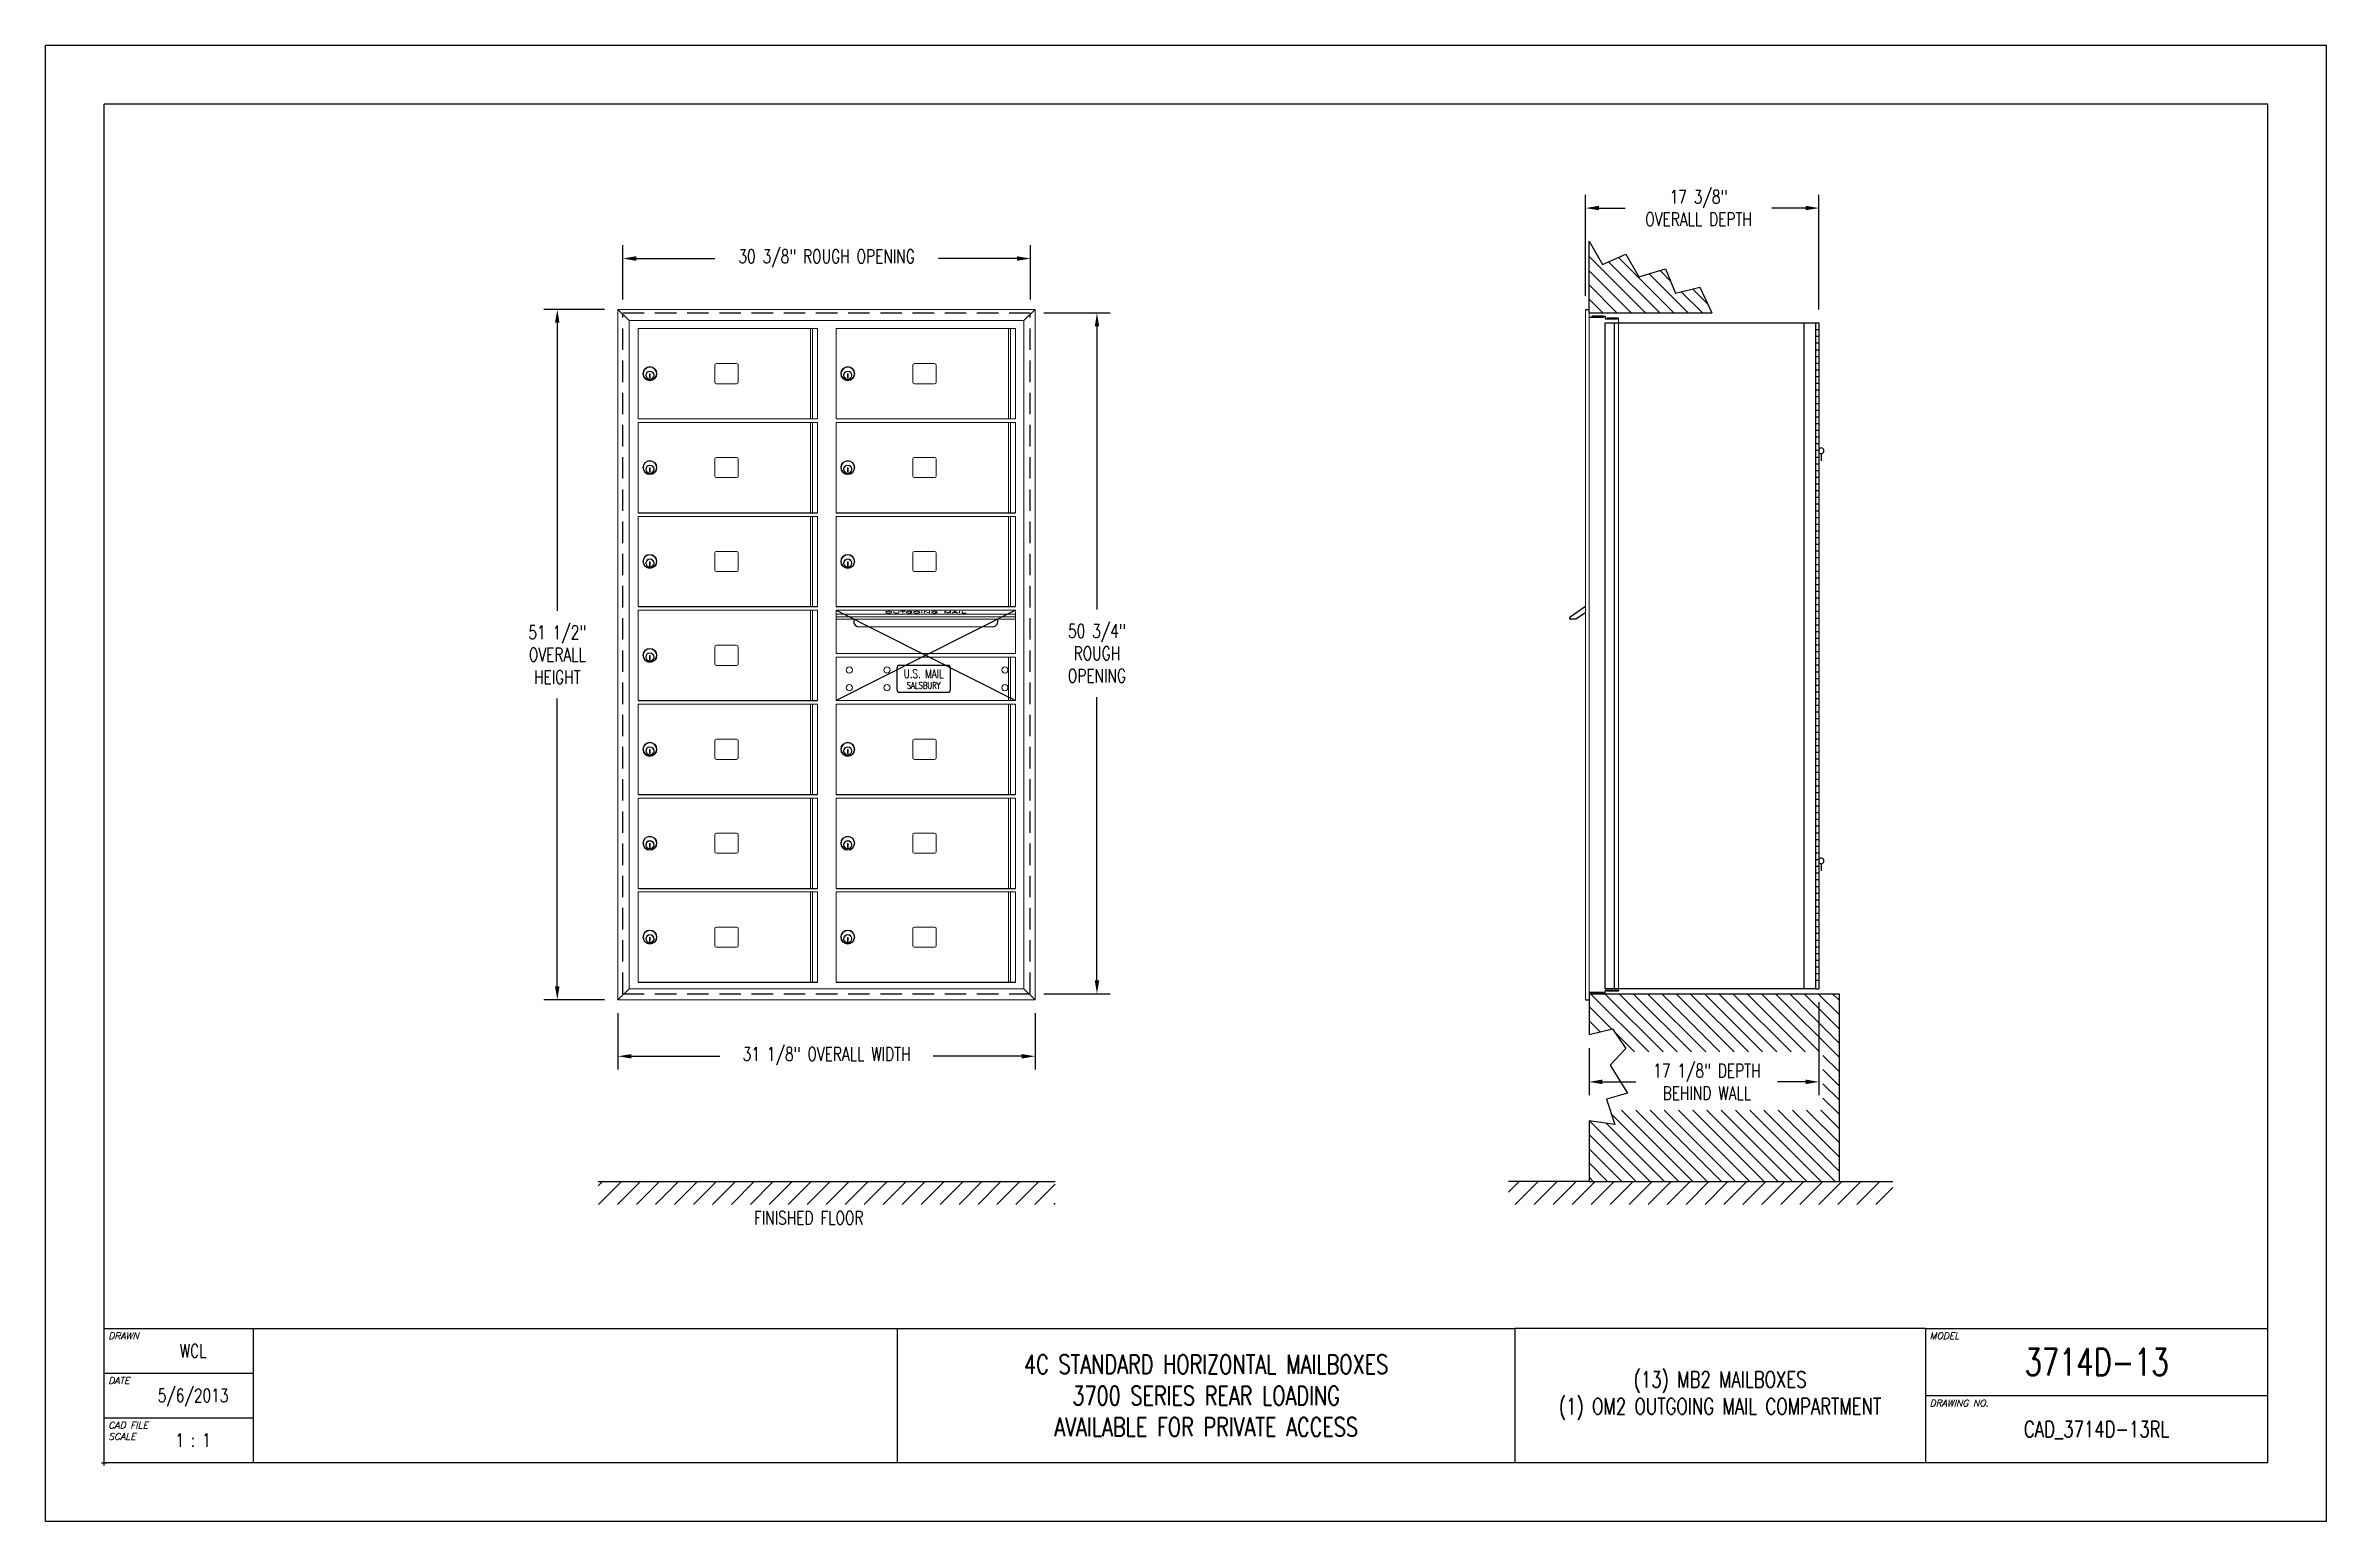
# Model space of a CAD drawing. Header units: inches. Extents: x 0 to 170, y 0 to 110.
import ezdxf
from ezdxf.enums import TextEntityAlignment as Align

# ---------------------------------------------------------------- set-up
doc = ezdxf.new("R2010")
doc.units = ezdxf.units.IN
doc.header["$MEASUREMENT"] = 0
doc.header["$PDMODE"] = 2
doc.header["$PDSIZE"] = 0.2
doc.linetypes.add('HIDDEN', pattern=[0.075, 0.05, -0.025])
doc.styles.add('Simplex Italic', font='SIMPLEX.shx', dxfattribs={"oblique": 15, "height": 3})
doc.styles.add('SQUASHED', font='simplex.shx', dxfattribs={"width": 4})
doc.styles.get("Standard").update_dxf_attribs({"font": 'simplex.shx', "width": 0.75})
doc.dimstyles.get("Standard").update_dxf_attribs({"dimtxt": 1, "dimasz": 1, "dimexe": 1, "dimexo": 1, "dimgap": 1, "dimtad": 0, "dimtih": 1, "dimtoh": 1, "dimdec": 3, "dimzin": 0, "dimdsep": 46, "dimlunit": 5, "dimtxsty": 'Standard', "dimcen": 0, "dimadec": 0, "dimazin": 0, "dimtfac": 1, "dimtdec": 3, "dimtofl": 0, "dimtmove": 0, "dimatfit": 3, "dimfxl": 1, "dimfrac": 2, "dimtolj": 1, "dimtzin": 0, "dimarcsym": 0})
pattern_1 = [(45, (-1454.6711, -186.7414), (-0.7071068, 0.7071068), [])]

# ---------------------------------------------------------------- blocks, each defined once
blk = doc.blocks.new('*D11')
at = {"color": 0, "lineweight": -2, "transparency": 16777216}
for p, q in [((132.18, 38.7), (132.18, 31.76)), ((115.04, 35.28), (115.04, 31.76)), ((116.04, 32.76), (118.53, 32.76)), ((131.18, 32.76), (129.1, 32.76))]:
    blk.add_line(p, q, dxfattribs=at)
at = {"color": 0, "lineweight": -3, "transparency": 16777216}
for points in [[(116.04, 32.93), (116.04, 32.59), (115.04, 32.76)], [(131.18, 32.93), (131.18, 32.59), (132.18, 32.76)]]:
    blk.add_solid(points, dxfattribs=at)
at = {"layer": 'Defpoints', "color": 0, "lineweight": -3, "transparency": 16777216}
for p in [(132.18, 39.7), (115.04, 36.28), (132.18, 32.76)]:
    blk.add_point(p, dxfattribs=at)
at = {"color": 0, "lineweight": -3, "transparency": 16777216, "insert": (123.82, 32.76), "char_height": 1, "attachment_point": 5}
blk.add_mtext('\\A1;17 1/8" DEPTH\\PBEHIND WALL', dxfattribs=at)
blk = doc.blocks.new('*D12')
at = {"color": 0, "lineweight": -2, "transparency": 16777216}
for p, q in [((114.78, 91.34), (114.78, 98.89)), ((132.18, 90.33), (132.18, 98.89)), ((115.78, 97.89), (117.73, 97.89)), ((131.18, 97.89), (128.66, 97.89))]:
    blk.add_line(p, q, dxfattribs=at)
at = {"color": 0, "lineweight": -3, "transparency": 16777216}
for points in [[(115.78, 98.06), (115.78, 97.73), (114.78, 97.89)], [(131.18, 98.06), (131.18, 97.73), (132.18, 97.89)]]:
    blk.add_solid(points, dxfattribs=at)
at = {"layer": 'Defpoints', "color": 0, "lineweight": -3, "transparency": 16777216}
for p in [(132.18, 97.89), (114.78, 90.34), (132.18, 89.33)]:
    blk.add_point(p, dxfattribs=at)
at = {"color": 0, "lineweight": -3, "transparency": 16777216, "insert": (123.2, 97.89), "char_height": 1, "attachment_point": 5}
blk.add_mtext('\\A1;17 3/8"\\POVERALL DEPTH', dxfattribs=at)
blk = doc.blocks.new('*D7')
at = {"color": 0, "lineweight": -2, "transparency": 16777216}
for p, q in [((41.66, 90.34), (37.14, 90.34)), ((38.14, 89.34), (38.14, 67.86)), ((38.14, 39.87), (38.14, 61.34)), ((41.66, 38.87), (37.14, 38.87))]:
    blk.add_line(p, q, dxfattribs=at)
at = {"color": 0, "lineweight": -3, "transparency": 16777216}
for points in [[(37.97, 89.34), (38.3, 89.34), (38.14, 90.34)], [(37.97, 39.87), (38.3, 39.87), (38.14, 38.87)]]:
    blk.add_solid(points, dxfattribs=at)
at = {"layer": 'Defpoints', "color": 0, "lineweight": -3, "transparency": 16777216}
for p in [(42.66, 90.34), (38.14, 38.87), (42.66, 38.87)]:
    blk.add_point(p, dxfattribs=at)
at = {"color": 0, "lineweight": -3, "transparency": 16777216, "insert": (38.14, 64.6), "char_height": 1, "attachment_point": 5}
blk.add_mtext('\\A1;51 1/2"\\POVERALL\\PHEIGHT', dxfattribs=at)
blk = doc.blocks.new('*D8')
at = {"color": 0, "lineweight": -2, "transparency": 16777216}
for p, q in [((42.66, 37.87), (42.66, 33.67)), ((73.76, 37.87), (73.76, 33.67)), ((43.66, 34.67), (50.26, 34.67)), ((72.76, 34.67), (66.16, 34.67))]:
    blk.add_line(p, q, dxfattribs=at)
at = {"color": 0, "lineweight": -3, "transparency": 16777216}
for points in [[(43.66, 34.83), (43.66, 34.5), (42.66, 34.67)], [(72.76, 34.83), (72.76, 34.5), (73.76, 34.67)]]:
    blk.add_solid(points, dxfattribs=at)
at = {"layer": 'Defpoints', "color": 0, "lineweight": -3, "transparency": 16777216}
for p in [(42.66, 38.87), (73.76, 38.87), (73.76, 34.67)]:
    blk.add_point(p, dxfattribs=at)
at = {"color": 0, "lineweight": -3, "transparency": 16777216, "insert": (58.21, 34.67), "char_height": 1, "attachment_point": 5}
blk.add_mtext('\\A1;31 1/8" OVERALL WIDTH', dxfattribs=at)
blk = doc.blocks.new('*D9')
at = {"color": 0, "lineweight": -2, "transparency": 16777216}
for p, q in [((43.02, 91.07), (43.02, 95.13)), ((44.02, 94.13), (49.87, 94.13)), ((72.4, 94.13), (66.55, 94.13)), ((73.4, 91.07), (73.4, 95.13))]:
    blk.add_line(p, q, dxfattribs=at)
at = {"color": 0, "lineweight": -3, "transparency": 16777216}
for points in [[(44.02, 94.3), (44.02, 93.96), (43.02, 94.13)], [(72.4, 94.3), (72.4, 93.96), (73.4, 94.13)]]:
    blk.add_solid(points, dxfattribs=at)
at = {"layer": 'Defpoints', "color": 0, "lineweight": -3, "transparency": 16777216}
for p in [(73.4, 94.13), (43.02, 90.07), (73.4, 90.07)]:
    blk.add_point(p, dxfattribs=at)
at = {"color": 0, "lineweight": -3, "transparency": 16777216, "insert": (58.21, 94.13), "char_height": 1, "attachment_point": 5}
blk.add_mtext('\\A1;30 3/8" ROUGH OPENING', dxfattribs=at)
blk = doc.blocks.new('*D10')
at = {"color": 0, "lineweight": -2, "transparency": 16777216}
for p, q in [((74.4, 90.07), (79.36, 90.07)), ((78.36, 89.07), (78.36, 67.96)), ((78.36, 40.32), (78.36, 61.44)), ((74.4, 39.32), (79.36, 39.32))]:
    blk.add_line(p, q, dxfattribs=at)
at = {"color": 0, "lineweight": -3, "transparency": 16777216}
for points in [[(78.2, 89.07), (78.53, 89.07), (78.36, 90.07)], [(78.2, 40.32), (78.53, 40.32), (78.36, 39.32)]]:
    blk.add_solid(points, dxfattribs=at)
at = {"layer": 'Defpoints', "color": 0, "lineweight": -3, "transparency": 16777216}
for p in [(73.4, 90.07), (73.4, 39.32), (78.36, 39.32)]:
    blk.add_point(p, dxfattribs=at)
at = {"color": 0, "lineweight": -3, "transparency": 16777216, "insert": (78.36, 64.7), "char_height": 1, "attachment_point": 5}
blk.add_mtext('\\A1;50 3/4"\\PROUGH\\POPENING', dxfattribs=at)

msp = doc.modelspace()

# ---------------------------------------------------------------- hatches: boundary and pattern name
at = {"lineweight": -3}
h = msp.add_hatch(dxfattribs=at)
h.set_pattern_fill('ANSI31', color=256, scale=6, angle=90, style=0)
h.set_pattern_definition([(135, (-1614.1793, -322.2179), (-0.5303301, -0.5303301), [])])
h.paths.add_polyline_path([(118.7516, 92.7616), (117.7898, 94.463), (116.051, 93.6863), (115.0404, 95.4246), (115.0404, 90.0737), (124.1828, 90.0737), (123.302, 91.9849), (121.4893, 91.541), (120.7494, 93.3534)])
h = msp.add_hatch(dxfattribs=at)
h.set_pattern_fill('ANSI31', color=256, scale=6, angle=90, style=0)
h.set_pattern_definition([(135, (-1614.1793, -318.7179), (-0.5303301, -0.5303301), [])])
h.paths.add_polyline_path([(115.0404, 39.3237), (115.0404, 38.8667), (115.0404, 36.2832), (116.7818, 36.7177), (117.7814, 35.239), (117.5475, 34.9891), (132.4761, 34.9891), (132.4761, 30.6512), (116.6146, 30.6512), (116.9631, 29.5885), (115.0404, 29.8452), (115.0404, 25.3337), (133.6754, 25.3337), (133.6754, 39.3237)])
h = msp.add_hatch(dxfattribs=at)
h.set_pattern_fill('ANSI31', scale=8, style=0)
h.set_pattern_definition(pattern_1)
h.paths.add_polyline_path([(75.2567, 23.6233), (75.2567, 25.3337), (41.1971, 25.3337), (41.1971, 23.6233)])
h = msp.add_hatch(dxfattribs=at)
h.set_pattern_fill('ANSI31', scale=8, style=0)
h.set_pattern_definition(pattern_1)
h.paths.add_polyline_path([(75.2567, 23.6233), (75.2567, 25.3337), (41.1971, 25.3337), (41.1971, 23.6233)])
h = msp.add_hatch(dxfattribs=at)
h.set_pattern_fill('ANSI31', scale=8, style=0)
h.set_pattern_definition([(45, (-1447.1524, -186.7414), (-0.7071068, 0.7071068), [])])
h.paths.add_polyline_path([(109.0404, 25.3337), (109.0404, 23.6233), (137.6754, 23.6233), (137.6754, 25.3337), (131.6754, 25.3337), (115.0404, 25.3337)])

# ---------------------------------------------------------------- linework, layer by layer
at = {"color": 7}
for p, q in [((170, 110), (0, 110)), ((0, 0), (0, 110)), ((170, 0), (170, 110)), ((165.625, 105.625), (4.375, 105.625)), ((4.375, 4.375), (4.375, 105.625)), ((165.625, 4.375), (165.625, 105.625)), ((15.505, 4.375), (15.505, 14.375)), ((63.5, 4.375), (63.5, 14.375)), ((4.375, 11.045), (15.505, 11.045)), ((140.125, 9.375), (165.625, 9.375)), ((4.375, 7.715), (15.505, 7.715)), ((165.625, 4.375), (4.375, 4.375)), ((170, 0), (0, 0))]:
    msp.add_line(p, q, dxfattribs=at)
at = {"color": 7, "lineweight": -3}
for p, q in [((115.0404, 90.0737), (115.0404, 95.4246)), ((115.0404, 95.4246), (116.051, 93.6863)), ((116.051, 93.6863), (117.7898, 94.463)), ((117.7898, 94.463), (118.7516, 92.7616)), ((118.7516, 92.7616), (120.7494, 93.3534)), ((120.7494, 93.3534), (121.4893, 91.541)), ((121.4893, 91.541), (123.302, 91.9849)), ((123.302, 91.9849), (124.1828, 90.0737)), ((114.7754, 90.3367), (115.0404, 90.3367)), ((115.0404, 90.0737), (124.1828, 90.0737)), ((115.0404, 89.7687), (116.1254, 89.7687)), ((116.1054, 89.8327), (115.2454, 89.8327)), ((115.2454, 89.8327), (115.2454, 89.7687)), ((116.1054, 89.7687), (116.1054, 89.8327)), ((116.1254, 89.8367), (116.1254, 89.7687)), ((116.1254, 89.8367), (116.2454, 89.8367)), ((116.2454, 89.8367), (116.2454, 89.6247)), ((116.2454, 89.6247), (117.2454, 89.6247)), ((116.2454, 89.3337), (131.9254, 89.3337)), ((116.2454, 39.6987), (116.2454, 89.3337)), ((116.3654, 89.6887), (116.3654, 89.6247)), ((117.2254, 89.6887), (116.3654, 89.6887)), ((116.9454, 39.6987), (116.9454, 89.3337)), ((117.2254, 89.6247), (117.2254, 89.6887)), ((131.0504, 89.3337), (131.0504, 39.6987)), ((131.9254, 89.3337), (131.9254, 39.6987)), ((131.9254, 89.3337), (131.9254, 39.6987)), ((132.1754, 89.3337), (132.1754, 39.6987)), ((115.0404, 39.4347), (116.1254, 39.4347)), ((115.0404, 39.3237), (115.0404, 36.2832)), ((115.0404, 39.3237), (133.6754, 39.3237)), ((115.2454, 39.3707), (115.2454, 39.4347)), ((116.1054, 39.3707), (115.2454, 39.3707)), ((116.1054, 39.4347), (116.1054, 39.3707)), ((116.1254, 39.3667), (116.1254, 39.4347)), ((116.1254, 39.3667), (116.2454, 39.3667)), ((116.2454, 39.6987), (117.2454, 39.6987)), ((131.9254, 39.6987), (116.2454, 39.6987)), ((116.2454, 39.5787), (117.2454, 39.5787)), ((116.2454, 39.3667), (116.2454, 39.5787)), ((116.3654, 39.5147), (116.3654, 39.5787)), ((117.2254, 39.5147), (116.3654, 39.5147)), ((117.2254, 39.5787), (117.2254, 39.5147)), ((133.6754, 39.3237), (133.6754, 25.3337)), ((114.7754, 38.8667), (115.0404, 38.8667)), ((115.0404, 29.8452), (115.0404, 25.3337)), ((41.1971, 25.3337), (75.2567, 25.3337)), ((41.1971, 25.3337), (75.2567, 25.3337)), ((115.0404, 25.3337), (109.0404, 25.3337)), ((115.0404, 25.3337), (133.6754, 25.3337)), ((133.6754, 25.3337), (137.6754, 25.3337))]:
    msp.add_line(p, q, dxfattribs=at)
at = {"color": 7, "linetype": 'Continuous', "lineweight": 15}
for p, q in [((115.0404, 93.8367), (115.0404, 38.8667)), ((42.6607, 90.3367), (73.7567, 90.3367)), ((42.6607, 38.8667), (42.6607, 90.3367)), ((42.6607, 90.3367), (73.7567, 90.3367)), ((42.6607, 90.3367), (43.4927, 89.5047)), ((73.7567, 90.3367), (72.9247, 89.5047)), ((73.7567, 90.3367), (73.7567, 38.8667)), ((114.7754, 90.3367), (114.7754, 38.8667)), ((43.4927, 39.6987), (43.4927, 89.5047)), ((43.4927, 89.5047), (72.9247, 89.5047)), ((44.1637, 88.9137), (57.5387, 88.9137)), ((44.1637, 88.9137), (44.1637, 82.1837)), ((57.0198, 88.9137), (57.0198, 82.1837)), ((57.1606, 88.9137), (57.1606, 82.1837)), ((57.5387, 82.1837), (57.5387, 88.9137)), ((58.9177, 88.9137), (72.2927, 88.9137)), ((58.9177, 88.9137), (58.9177, 82.1837)), ((71.7738, 88.9137), (71.7738, 82.1837)), ((71.9146, 88.9137), (71.9146, 82.1837)), ((72.2927, 82.1837), (72.2927, 88.9137)), ((72.9247, 89.5047), (72.9247, 39.6987)), ((117.2454, 89.6247), (117.2454, 39.5787)), ((45.0087, 85.5287), (45.0087, 85.2287)), ((45.0687, 85.5287), (45.0087, 85.5287)), ((45.0087, 85.2287), (45.0687, 85.2287)), ((45.0687, 85.2287), (45.0687, 85.5287)), ((49.8787, 86.1737), (49.8787, 84.9237)), ((51.5037, 86.2987), (50.0037, 86.2987)), ((51.6287, 84.9237), (51.6287, 86.1737)), ((59.7627, 85.5287), (59.7627, 85.2287)), ((59.8227, 85.5287), (59.7627, 85.5287)), ((59.7627, 85.2287), (59.8227, 85.2287)), ((59.8227, 85.2287), (59.8227, 85.5287)), ((64.6327, 86.1737), (64.6327, 84.9237)), ((66.2577, 86.2987), (64.7577, 86.2987)), ((66.3827, 84.9237), (66.3827, 86.1737)), ((50.0037, 84.7987), (51.5037, 84.7987)), ((64.7577, 84.7987), (66.2577, 84.7987)), ((44.1637, 82.1837), (57.5387, 82.1837)), ((44.1637, 81.9137), (57.5387, 81.9137)), ((44.1637, 81.9137), (44.1637, 75.1837)), ((57.0198, 81.9137), (57.0198, 75.1837)), ((57.1606, 81.9137), (57.1606, 75.1837)), ((57.5387, 75.1837), (57.5387, 81.9137)), ((58.9177, 82.1837), (72.2927, 82.1837)), ((58.9177, 81.9137), (72.2927, 81.9137)), ((58.9177, 81.9137), (58.9177, 75.1837)), ((71.7738, 81.9137), (71.7738, 75.1837)), ((71.9146, 81.9137), (71.9146, 75.1837)), ((72.2927, 75.1837), (72.2927, 81.9137)), ((45.0087, 78.5287), (45.0087, 78.2287)), ((45.0687, 78.5287), (45.0087, 78.5287)), ((45.0087, 78.2287), (45.0687, 78.2287)), ((45.0687, 78.2287), (45.0687, 78.5287)), ((49.8787, 79.1737), (49.8787, 77.9237)), ((51.5037, 79.2987), (50.0037, 79.2987)), ((51.6287, 77.9237), (51.6287, 79.1737)), ((59.7627, 78.5287), (59.7627, 78.2287)), ((59.8227, 78.5287), (59.7627, 78.5287)), ((59.7627, 78.2287), (59.8227, 78.2287)), ((59.8227, 78.2287), (59.8227, 78.5287)), ((64.6327, 79.1737), (64.6327, 77.9237)), ((66.2577, 79.2987), (64.7577, 79.2987)), ((66.3827, 77.9237), (66.3827, 79.1737)), ((50.0037, 77.7987), (51.5037, 77.7987)), ((64.7577, 77.7987), (66.2577, 77.7987)), ((44.1637, 74.9137), (44.1637, 68.1837)), ((44.1637, 74.9137), (57.5387, 74.9137)), ((57.0198, 74.9137), (57.0198, 68.1837)), ((57.1606, 74.9137), (57.1606, 68.1837)), ((57.5387, 68.1837), (57.5387, 74.9137)), ((58.9177, 74.9137), (58.9177, 68.1837)), ((58.9177, 74.9137), (72.2927, 74.9137)), ((71.7738, 74.9137), (71.7738, 68.1837)), ((71.9146, 74.9137), (71.9146, 68.1837)), ((72.2927, 68.1837), (72.2927, 74.9137)), ((45.0687, 71.5287), (45.0087, 71.5287)), ((45.0087, 71.5287), (45.0087, 71.2287)), ((45.0687, 71.2287), (45.0687, 71.5287)), ((49.8787, 72.1737), (49.8787, 70.9237)), ((51.5037, 72.2987), (50.0037, 72.2987)), ((51.6287, 70.9237), (51.6287, 72.1737)), ((59.8227, 71.5287), (59.7627, 71.5287)), ((59.7627, 71.5287), (59.7627, 71.2287)), ((59.8227, 71.2287), (59.8227, 71.5287)), ((64.6327, 72.1737), (64.6327, 70.9237)), ((66.2577, 72.2987), (64.7577, 72.2987)), ((66.3827, 70.9237), (66.3827, 72.1737)), ((45.0087, 71.2287), (45.0687, 71.2287)), ((50.0037, 70.7987), (51.5037, 70.7987)), ((59.7627, 71.2287), (59.8227, 71.2287)), ((64.7577, 70.7987), (66.2577, 70.7987)), ((44.1637, 67.9137), (57.5387, 67.9137)), ((44.1637, 67.9137), (44.1637, 61.1837)), ((57.0198, 67.9137), (57.0198, 61.1837)), ((57.1606, 67.9137), (57.1606, 61.1837)), ((57.5387, 61.1837), (57.5387, 67.9137)), ((58.9177, 67.9137), (58.9177, 64.6837)), ((72.2927, 64.6837), (72.2927, 67.9137)), ((49.8787, 65.1737), (49.8787, 63.9237)), ((51.5037, 65.2987), (50.0037, 65.2987)), ((51.6287, 63.9237), (51.6287, 65.1737)), ((45.0087, 64.5287), (45.0087, 64.2287)), ((45.0687, 64.5287), (45.0087, 64.5287)), ((45.0087, 64.2287), (45.0687, 64.2287)), ((45.0687, 64.2287), (45.0687, 64.5287)), ((50.0037, 63.7987), (51.5037, 63.7987)), ((58.9177, 64.4137), (72.2927, 64.4137)), ((58.9177, 64.4137), (58.9177, 61.1837)), ((71.7738, 64.4137), (71.7738, 61.1837)), ((71.9146, 64.4137), (71.9146, 61.1837)), ((72.2927, 61.1837), (72.2927, 64.4137)), ((44.1637, 60.9137), (44.1637, 54.1837)), ((44.1637, 60.9137), (57.5387, 60.9137)), ((57.0198, 60.9137), (57.0198, 54.1837)), ((57.1606, 60.9137), (57.1606, 54.1837)), ((57.5387, 54.1837), (57.5387, 60.9137)), ((58.9177, 61.1837), (72.2927, 61.1837)), ((58.9177, 60.9137), (58.9177, 54.1837)), ((58.9177, 60.9137), (72.2927, 60.9137)), ((71.7738, 60.9137), (71.7738, 54.1837)), ((71.9146, 60.9137), (71.9146, 54.1837)), ((72.2927, 54.1837), (72.2927, 60.9137)), ((49.8787, 58.1737), (49.8787, 56.9237)), ((51.5037, 58.2987), (50.0037, 58.2987)), ((51.6287, 56.9237), (51.6287, 58.1737)), ((64.6327, 58.1737), (64.6327, 56.9237)), ((66.2577, 58.2987), (64.7577, 58.2987)), ((66.3827, 56.9237), (66.3827, 58.1737)), ((45.0687, 57.5287), (45.0087, 57.5287)), ((45.0087, 57.5287), (45.0087, 57.2287)), ((45.0087, 57.2287), (45.0687, 57.2287)), ((45.0687, 57.2287), (45.0687, 57.5287)), ((50.0037, 56.7987), (51.5037, 56.7987)), ((59.8227, 57.5287), (59.7627, 57.5287)), ((59.7627, 57.5287), (59.7627, 57.2287)), ((59.7627, 57.2287), (59.8227, 57.2287)), ((59.8227, 57.2287), (59.8227, 57.5287)), ((64.7577, 56.7987), (66.2577, 56.7987)), ((44.1637, 53.9137), (57.5387, 53.9137)), ((44.1637, 53.9137), (44.1637, 47.1837)), ((57.0198, 53.9137), (57.0198, 47.1837)), ((57.1606, 53.9137), (57.1606, 47.1837)), ((57.5387, 47.1837), (57.5387, 53.9137)), ((58.9177, 53.9137), (72.2927, 53.9137)), ((58.9177, 53.9137), (58.9177, 47.1837)), ((71.7738, 53.9137), (71.7738, 47.1837)), ((71.9146, 53.9137), (71.9146, 47.1837)), ((72.2927, 47.1837), (72.2927, 53.9137)), ((49.8787, 51.1737), (49.8787, 49.9237)), ((51.5037, 51.2987), (50.0037, 51.2987)), ((51.6287, 49.9237), (51.6287, 51.1737)), ((64.6327, 51.1737), (64.6327, 49.9237)), ((66.2577, 51.2987), (64.7577, 51.2987)), ((66.3827, 49.9237), (66.3827, 51.1737)), ((45.0087, 50.5287), (45.0087, 50.2287)), ((45.0687, 50.5287), (45.0087, 50.5287)), ((45.0087, 50.2287), (45.0687, 50.2287)), ((45.0687, 50.2287), (45.0687, 50.5287)), ((50.0037, 49.7987), (51.5037, 49.7987)), ((59.7627, 50.5287), (59.7627, 50.2287)), ((59.8227, 50.5287), (59.7627, 50.5287)), ((59.7627, 50.2287), (59.8227, 50.2287)), ((59.8227, 50.2287), (59.8227, 50.5287)), ((64.7577, 49.7987), (66.2577, 49.7987)), ((44.1637, 46.9137), (44.1637, 40.1837)), ((44.1637, 46.9137), (57.5387, 46.9137)), ((57.0198, 46.9137), (57.0198, 40.1837)), ((57.1606, 46.9137), (57.1606, 40.1837)), ((57.5387, 40.1837), (57.5387, 46.9137)), ((58.9177, 46.9137), (58.9177, 40.1837)), ((58.9177, 46.9137), (72.2927, 46.9137)), ((71.7738, 46.9137), (71.7738, 40.1837)), ((71.9146, 46.9137), (71.9146, 40.1837)), ((72.2927, 40.1837), (72.2927, 46.9137)), ((51.5037, 44.2987), (50.0037, 44.2987)), ((66.2577, 44.2987), (64.7577, 44.2987)), ((45.0687, 43.5287), (45.0087, 43.5287)), ((45.0087, 43.5287), (45.0087, 43.2287)), ((45.0087, 43.2287), (45.0687, 43.2287)), ((45.0687, 43.2287), (45.0687, 43.5287)), ((49.8787, 44.1737), (49.8787, 42.9237)), ((50.0037, 42.7987), (51.5037, 42.7987)), ((51.6287, 42.9237), (51.6287, 44.1737)), ((59.8227, 43.5287), (59.7627, 43.5287)), ((59.7627, 43.5287), (59.7627, 43.2287)), ((59.7627, 43.2287), (59.8227, 43.2287)), ((59.8227, 43.2287), (59.8227, 43.5287)), ((64.6327, 44.1737), (64.6327, 42.9237)), ((64.7577, 42.7987), (66.2577, 42.7987)), ((66.3827, 42.9237), (66.3827, 44.1737)), ((42.6607, 38.8667), (43.4927, 39.6987)), ((72.9247, 39.6987), (43.4927, 39.6987)), ((73.7567, 38.8667), (72.9247, 39.6987)), ((73.7567, 38.8667), (42.6607, 38.8667))]:
    msp.add_line(p, q, dxfattribs=at)
at = {"color": 7, "linetype": 'HIDDEN', "lineweight": -3, "ltscale": 32}
for p, q in [((43.0212, 90.0737), (73.3962, 90.0737)), ((43.0212, 39.3237), (43.0212, 89.9762)), ((73.3962, 39.3237), (73.3962, 89.9762)), ((43.0212, 39.3237), (73.3962, 39.3237))]:
    msp.add_line(p, q, dxfattribs=at)
at = {"lineweight": -3}
for p, q in [((131.9254, 89.3337), (132.1754, 89.3337)), ((131.9254, 88.8337), (132.1754, 88.8337)), ((131.9254, 88.3337), (132.1754, 88.3337)), ((131.9254, 87.8337), (132.1754, 87.8337)), ((131.9254, 87.3337), (132.1754, 87.3337)), ((131.9254, 86.8337), (132.1754, 86.8337)), ((131.9254, 86.3337), (132.1754, 86.3337)), ((131.9254, 85.8337), (132.1754, 85.8337)), ((131.9254, 85.3337), (132.1754, 85.3337)), ((131.9254, 84.8337), (132.1754, 84.8337)), ((131.9254, 84.3337), (132.1754, 84.3337)), ((131.9254, 83.8337), (132.1754, 83.8337)), ((131.9254, 83.3337), (132.1754, 83.3337)), ((131.9254, 82.8337), (132.1754, 82.8337)), ((131.9254, 82.3337), (132.1754, 82.3337)), ((131.9254, 81.8337), (132.1754, 81.8337)), ((131.9254, 81.3337), (132.1754, 81.3337)), ((131.9254, 80.8337), (132.1754, 80.8337)), ((131.9254, 80.3337), (132.1754, 80.3337)), ((131.9254, 79.8337), (132.1754, 79.8337)), ((131.9254, 79.3337), (132.1754, 79.3337)), ((131.9254, 78.8337), (132.1754, 78.8337)), ((131.9254, 78.3337), (132.1754, 78.3337)), ((132.3354, 79.5912), (132.3354, 79.0612)), ((131.9254, 77.8337), (132.1754, 77.8337)), ((131.9254, 77.3337), (132.1754, 77.3337)), ((131.9254, 76.8337), (132.1754, 76.8337)), ((44.1637, 75.1837), (57.5387, 75.1837)), ((58.9177, 75.1837), (72.2927, 75.1837)), ((131.9254, 76.3337), (132.1754, 76.3337)), ((131.9254, 75.8337), (132.1754, 75.8337)), ((131.9254, 75.3337), (132.1754, 75.3337)), ((131.9254, 74.8337), (132.1754, 74.8337)), ((131.9254, 74.3337), (132.1754, 74.3337)), ((131.9254, 73.8337), (132.1754, 73.8337)), ((131.9254, 73.3337), (132.1754, 73.3337)), ((131.9254, 72.8337), (132.1754, 72.8337)), ((131.9254, 72.3337), (132.1754, 72.3337)), ((131.9254, 71.8337), (132.1754, 71.8337)), ((131.9254, 71.3337), (132.1754, 71.3337)), ((131.9254, 70.8337), (132.1754, 70.8337)), ((131.9254, 70.3337), (132.1754, 70.3337)), ((131.9254, 69.8337), (132.1754, 69.8337)), ((44.1637, 68.1837), (57.5387, 68.1837)), ((58.9177, 68.1837), (72.2927, 68.1837)), ((114.7754, 68.1837), (113.6275, 67.4083)), ((131.9254, 69.3337), (132.1754, 69.3337)), ((131.9254, 68.8337), (132.1754, 68.8337)), ((131.9254, 68.3337), (132.1754, 68.3337)), ((58.9177, 67.9137), (72.2927, 61.1837)), ((72.2927, 67.9137), (58.9177, 61.1837)), ((114.0538, 67.2437), (113.6779, 67.2437)), ((114.7754, 67.7312), (114.0538, 67.2437)), ((131.9254, 67.8337), (132.1754, 67.8337)), ((131.9254, 67.3337), (132.1754, 67.3337)), ((131.9254, 66.8337), (132.1754, 66.8337)), ((131.9254, 66.3337), (132.1754, 66.3337)), ((131.9254, 65.8337), (132.1754, 65.8337)), ((131.9254, 65.3337), (132.1754, 65.3337)), ((131.9254, 64.8337), (132.1754, 64.8337)), ((63.4457, 63.5987), (63.4457, 61.9987)), ((67.2457, 63.7987), (63.6457, 63.7987)), ((67.4457, 61.9987), (67.4457, 63.5987)), ((131.9254, 64.3337), (132.1754, 64.3337)), ((131.9254, 63.8337), (132.1754, 63.8337)), ((131.9254, 63.3337), (132.1754, 63.3337)), ((63.6457, 61.7987), (67.2457, 61.7987)), ((131.9254, 62.8337), (132.1754, 62.8337)), ((131.9254, 62.3337), (132.1754, 62.3337)), ((131.9254, 61.8337), (132.1754, 61.8337)), ((131.9254, 61.3337), (132.1754, 61.3337)), ((44.1637, 61.1837), (57.5387, 61.1837)), ((131.9254, 60.8337), (132.1754, 60.8337)), ((131.9254, 60.3337), (132.1754, 60.3337)), ((131.9254, 59.8337), (132.1754, 59.8337)), ((131.9254, 59.3337), (132.1754, 59.3337)), ((131.9254, 58.8337), (132.1754, 58.8337)), ((131.9254, 58.3337), (132.1754, 58.3337)), ((131.9254, 57.8337), (132.1754, 57.8337)), ((131.9254, 57.3337), (132.1754, 57.3337)), ((131.9254, 56.8337), (132.1754, 56.8337)), ((131.9254, 56.3337), (132.1754, 56.3337)), ((131.9254, 55.8337), (132.1754, 55.8337)), ((131.9254, 55.3337), (132.1754, 55.3337)), ((131.9254, 54.8337), (132.1754, 54.8337)), ((44.1637, 54.1837), (57.5387, 54.1837)), ((58.9177, 54.1837), (72.2927, 54.1837)), ((131.9254, 54.3337), (132.1754, 54.3337)), ((131.9254, 53.8337), (132.1754, 53.8337)), ((131.9254, 53.3337), (132.1754, 53.3337)), ((131.9254, 52.8337), (132.1754, 52.8337)), ((131.9254, 52.3337), (132.1754, 52.3337)), ((131.9254, 51.8337), (132.1754, 51.8337)), ((131.9254, 51.3337), (132.1754, 51.3337)), ((131.9254, 50.8337), (132.1754, 50.8337)), ((131.9254, 50.3337), (132.1754, 50.3337)), ((131.9254, 49.8337), (132.1754, 49.8337)), ((131.9254, 49.3337), (132.1754, 49.3337)), ((131.9254, 48.8337), (132.1754, 48.8337)), ((131.9254, 48.3337), (132.1754, 48.3337)), ((131.9254, 47.8337), (132.1754, 47.8337)), ((132.3354, 49.0212), (132.3354, 48.4912)), ((44.1637, 47.1837), (57.5387, 47.1837)), ((58.9177, 47.1837), (72.2927, 47.1837)), ((131.9254, 47.3337), (132.1754, 47.3337)), ((131.9254, 46.8337), (132.1754, 46.8337)), ((131.9254, 46.3337), (132.1754, 46.3337)), ((131.9254, 45.8337), (132.1754, 45.8337)), ((131.9254, 45.3337), (132.1754, 45.3337)), ((131.9254, 44.8337), (132.1754, 44.8337)), ((131.9254, 44.3337), (132.1754, 44.3337)), ((131.9254, 43.8337), (132.1754, 43.8337)), ((131.9254, 43.3337), (132.1754, 43.3337)), ((131.9254, 42.8337), (132.1754, 42.8337)), ((131.9254, 42.3337), (132.1754, 42.3337)), ((131.9254, 41.8337), (132.1754, 41.8337)), ((131.9254, 41.3337), (132.1754, 41.3337)), ((131.9254, 40.8337), (132.1754, 40.8337)), ((44.1637, 40.1837), (57.5387, 40.1837)), ((58.9177, 40.1837), (72.2927, 40.1837)), ((131.9254, 40.3337), (132.1754, 40.3337)), ((131.9254, 39.6987), (132.1754, 39.6987)), ((115.0404, 36.2832), (116.7818, 36.7177)), ((116.7818, 36.7177), (117.7814, 35.239)), ((117.7814, 35.239), (116.6219, 34.0001)), ((116.6219, 34.0001), (117.9013, 31.922)), ((117.9013, 31.922), (116.342, 31.4824)), ((116.342, 31.4824), (116.9631, 29.5885)), ((116.9631, 29.5885), (115.0404, 29.8452)), ((4.375, 14.375), (15.505, 14.375)), ((15.505, 14.375), (63.5, 14.375)), ((63.5, 14.375), (109.5, 14.375)), ((109.5, 14.375), (109.5, 4.375)), ((140.125, 14.375), (109.5, 14.375)), ((140.125, 14.375), (140.125, 4.375)), ((140.125, 14.375), (165.625, 14.375))]:
    msp.add_line(p, q, dxfattribs=at)
at = {"linetype": 'Continuous', "lineweight": 15}
for p, q in [((58.9177, 67.9137), (72.2927, 67.9137)), ((58.9177, 67.6137), (72.2928, 67.6137)), ((58.9177, 67.4237), (72.2928, 67.4237)), ((58.9177, 67.2437), (72.2928, 67.2437)), ((60.6203, 66.6837), (70.5903, 66.6837)), ((58.9177, 64.6837), (72.2927, 64.6837))]:
    msp.add_line(p, q, dxfattribs=at)
at = {"color": 7, "linetype": 'Continuous', "lineweight": 15, "extrusion": (1.83338e-14, 6.74315e-15, -1)}
for centre, radius in [((-45.0387, 85.5487), 0.525), ((-45.0387, 85.5487), 0.485), ((-45.0387, 85.4287), 0.3), ((-59.7927, 85.5487), 0.525), ((-59.7927, 85.5487), 0.485), ((-59.7927, 85.4287), 0.3), ((-45.0387, 78.5487), 0.525), ((-45.0387, 78.5487), 0.485), ((-45.0387, 78.4287), 0.3), ((-59.7927, 78.5487), 0.525), ((-59.7927, 78.5487), 0.485), ((-59.7927, 78.4287), 0.3), ((-45.0387, 71.5487), 0.525), ((-45.0387, 71.5487), 0.485), ((-45.0387, 71.4287), 0.3), ((-59.7927, 71.5487), 0.525), ((-59.7927, 71.5487), 0.485), ((-59.7927, 71.4287), 0.3), ((-45.0387, 64.5487), 0.525), ((-45.0387, 64.5487), 0.485), ((-45.0387, 64.4287), 0.3), ((-45.0387, 57.5487), 0.525), ((-45.0387, 57.5487), 0.485), ((-59.7927, 57.5487), 0.525), ((-59.7927, 57.5487), 0.485), ((-45.0387, 57.4287), 0.3), ((-59.7927, 57.4287), 0.3), ((-45.0387, 50.5487), 0.525), ((-45.0387, 50.5487), 0.485), ((-59.7927, 50.5487), 0.525), ((-59.7927, 50.5487), 0.485), ((-45.0387, 50.4287), 0.3), ((-59.7927, 50.4287), 0.3), ((-45.0387, 43.5487), 0.525), ((-45.0387, 43.5487), 0.485), ((-45.0387, 43.4287), 0.3), ((-59.7927, 43.5487), 0.525), ((-59.7927, 43.5487), 0.485), ((-59.7927, 43.4287), 0.3)]:
    msp.add_circle(centre, radius, dxfattribs=at)
at = {"color": 7, "linetype": 'Continuous', "lineweight": 15}
for centre, radius in [((45.0387, 85.4287), 0.31), ((45.0387, 85.4287), 0.285), ((59.7927, 85.4287), 0.31), ((59.7927, 85.4287), 0.285), ((45.0387, 78.4287), 0.31), ((45.0387, 78.4287), 0.285), ((59.7927, 78.4287), 0.31), ((59.7927, 78.4287), 0.285), ((45.0387, 71.4287), 0.31), ((45.0387, 71.4287), 0.285), ((59.7927, 71.4287), 0.31), ((59.7927, 71.4287), 0.285), ((45.0387, 64.4287), 0.31), ((45.0387, 64.4287), 0.285), ((45.0387, 57.4287), 0.31), ((45.0387, 57.4287), 0.285), ((59.7927, 57.4287), 0.31), ((59.7927, 57.4287), 0.285), ((45.0387, 50.4287), 0.31), ((45.0387, 50.4287), 0.285), ((59.7927, 50.4287), 0.31), ((59.7927, 50.4287), 0.285), ((45.0387, 43.4287), 0.31), ((45.0387, 43.4287), 0.285), ((59.7927, 43.4287), 0.31), ((59.7927, 43.4287), 0.285)]:
    msp.add_circle(centre, radius, dxfattribs=at)
at = {"color": 7, "linetype": 'Continuous', "lineweight": 15, "extrusion": (1.09534e-15, 5.8752e-15, -1)}
for centre in [(-59.9027, 63.4547), (-62.7157, 63.4547), (-59.9027, 62.1427), (-62.7157, 62.1427)]:
    msp.add_circle(centre, 0.23, dxfattribs=at)
at = {"color": 7, "linetype": 'Continuous', "lineweight": 15, "extrusion": (9.67756e-16, 5.8504e-15, -1)}
for centre in [(-71.4977, 63.4547), (-71.4977, 62.1427)]:
    msp.add_circle(centre, 0.23, dxfattribs=at)
at = {"color": 7, "linetype": 'Continuous', "lineweight": 15}
for centre, start, end in [((50.0037, 86.1737), 90, 180), ((51.5037, 86.1737), 0, 90), ((64.7577, 86.1737), 90, 180), ((66.2577, 86.1737), 0, 90), ((50.0037, 84.9237), 180, 270), ((51.5037, 84.9237), 270, 360), ((64.7577, 84.9237), 180, 270), ((66.2577, 84.9237), 270, 360), ((50.0037, 79.1737), 90, 180), ((51.5037, 79.1737), 0, 90), ((64.7577, 79.1737), 90, 180), ((66.2577, 79.1737), 0, 90), ((50.0037, 77.9237), 180, 270), ((51.5037, 77.9237), 270, 360), ((64.7577, 77.9237), 180, 270), ((66.2577, 77.9237), 270, 360), ((50.0037, 72.1737), 90, 180), ((51.5037, 72.1737), 0, 90), ((64.7577, 72.1737), 90, 180), ((66.2577, 72.1737), 0, 90), ((50.0037, 70.9237), 180, 270), ((51.5037, 70.9237), 270, 360), ((64.7577, 70.9237), 180, 270), ((66.2577, 70.9237), 270, 360), ((50.0037, 65.1737), 90, 180), ((51.5037, 65.1737), 0, 90), ((50.0037, 63.9237), 180, 270), ((51.5037, 63.9237), 270, 360), ((50.0037, 58.1737), 90, 180), ((51.5037, 58.1737), 0, 90), ((64.7577, 58.1737), 90, 180), ((66.2577, 58.1737), 0, 90), ((50.0037, 56.9237), 180, 270), ((51.5037, 56.9237), 270, 360), ((64.7577, 56.9237), 180, 270), ((66.2577, 56.9237), 270, 360), ((50.0037, 51.1737), 90, 180), ((51.5037, 51.1737), 0, 90), ((64.7577, 51.1737), 90, 180), ((66.2577, 51.1737), 0, 90), ((50.0037, 49.9237), 180, 270), ((51.5037, 49.9237), 270, 360), ((64.7577, 49.9237), 180, 270), ((66.2577, 49.9237), 270, 360), ((50.0037, 44.1737), 90, 180), ((51.5037, 44.1737), 0, 90), ((64.7577, 44.1737), 90, 180), ((66.2577, 44.1737), 0, 90), ((50.0037, 42.9237), 180, 270), ((51.5037, 42.9237), 270, 360), ((64.7577, 42.9237), 180, 270), ((66.2577, 42.9237), 270, 360)]:
    msp.add_arc(centre, 0.125, start, end, dxfattribs=at)
at = {"lineweight": -3}
for centre, radius, start, end in [((132.3354, 79.8012), 0.21, 220.367594, 139.632406), ((60.6203, 67.0737), 0.39, 154.157587, 270), ((70.5903, 67.0737), 0.39, 270, 25.842413), ((113.6779, 67.3337), 0.09, 124.040027, 270), ((63.6457, 63.5987), 0.2, 90, 180), ((67.2457, 63.5987), 0.2, 0, 90), ((63.6457, 61.9987), 0.2, 180, 270), ((67.2457, 61.9987), 0.2, 270, 0), ((132.3354, 49.2312), 0.21, 220.367594, 139.632406)]:
    msp.add_arc(centre, radius, start, end, dxfattribs=at)
msp.add_point((4.375, 4.375), dxfattribs=at)

# ---------------------------------------------------------------- texts
at = {"color": 7, "style": 'Simplex Italic', "oblique": 15}
for s, p in [('DRAWN', (4.675, 14.075)), ('MODEL', (140.425, 14.075)), ('DATE', (4.675, 10.745)), ('DRAWING NO.', (140.425, 9.065))]:
    msp.add_text(s, height=0.5, dxfattribs=at).set_placement(p, align=Align.TOP_LEFT)
at = {"color": 7, "width": 0.75}
for s, height, p in [('WCL', 1, (10.9912, 12.71)), ('5/6/2013', 1, (10.9912, 9.385)), ('CAD_3714D-13RL', 1.2, (152.875, 6.875)), ('1 : 1', 1, (10.9912, 6.05))]:
    msp.add_text(s, height=height, dxfattribs=at).set_placement(p, align=Align.MIDDLE_CENTER)
at = {"lineweight": -3, "insert": (65.6053, 67.7637), "char_height": 0.15, "width": 8, "attachment_point": 5, "style": 'SQUASHED'}
msp.add_mtext('OUTGOING MAIL', dxfattribs=at)
at = {"lineweight": -3, "attachment_point": 5}
for s, insert, char_height, width in [('U.S. MAIL', (65.4457, 63.1828), 0.64, 5.611748), ('SALSBURY', (65.4457, 62.3136), 0.5, 5.611748), ('4C STANDARD HORIZONTAL MAILBOXES\\P3700 SERIES REAR LOADING\\PAVAILABLE FOR PRIVATE ACCESS                                                    ', (86.5, 9.375), 1.4, 55.324242), ('(13) MB2 MAILBOXES\\P(1) OM2 OUTGOING MAIL COMPARTMENT', (124.8125, 9.375), 1.2, 32.585839)]:
    msp.add_mtext(s, dxfattribs=dict(at, insert=insert, char_height=char_height, width=width))
at = {"color": 7, "lineweight": -3}
for s, insert, char_height, width, attachment_point in [('FINISHED FLOOR', (52.7981, 23.1275), 1, 19.392164, 1), ('FINISHED FLOOR', (52.7981, 23.1275), 1, 19.392164, 1), ('3714D-13', (152.875, 12.875), 2, 15.53206, 2)]:
    msp.add_mtext(s, dxfattribs=dict(at, insert=insert, char_height=char_height, width=width, attachment_point=attachment_point))
at = {"color": 7, "lineweight": -3, "insert": (4.675, 7.415), "char_height": 0.5, "width": 6.133886, "attachment_point": 1, "style": 'Simplex Italic'}
msp.add_mtext('CAD FILE\\PSCALE', dxfattribs=at)

# ---------------------------------------------------------------- dimensions: what is measured, and where the dimension line sits
at = {"lineweight": -3}
dim = msp.add_linear_dim(base=(132.1754, 97.8935), p1=(114.7754, 90.3367), p2=(132.1754, 89.3337), text='<>\\POVERALL DEPTH', dimstyle='Standard', override={"dimpost": '"'}, dxfattribs=at)
dim.commit()
dim.dimension.update_dxf_attribs({"geometry": '*D12', "text_midpoint": (123.1992, 97.8935), "dimtype": 160})
at = {"color": 7, "lineweight": -3}
for base, p1, p2, text, picture, middle in [((73.3962, 94.129), (43.0212, 90.0737), (73.3962, 90.0737), '<> ROUGH OPENING', '*D9', (58.2087, 94.129)), ((73.7567, 34.6681), (42.6607, 38.8667), (73.7567, 38.8667), '<> OVERALL WIDTH', '*D8', (58.2087, 34.6681))]:
    dim = msp.add_linear_dim(base=base, p1=p1, p2=p2, text=text, dimstyle='Standard', override={"dimpost": '"'}, dxfattribs=at)
    dim.commit()
    dim.dimension.update_dxf_attribs({"geometry": picture, "text_midpoint": middle})
for base, p1, p2, text, picture, middle in [((38.1376, 38.8667), (42.6607, 90.3367), (42.6607, 38.8667), '<>\\POVERALL\\PHEIGHT', '*D7', (38.1376, 64.6017)), ((78.3649, 39.3237), (73.3962, 90.0737), (73.3962, 39.3237), '<>\\PROUGH\\POPENING', '*D10', (78.3649, 64.6987))]:
    dim = msp.add_linear_dim(base=base, p1=p1, p2=p2, angle=90, text=text, dimstyle='Standard', override={"dimpost": '"'}, dxfattribs=at)
    dim.commit()
    dim.dimension.update_dxf_attribs({"geometry": picture, "text_midpoint": middle})
dim = msp.add_linear_dim(base=(132.1754, 32.7612), p1=(115.0404, 36.2832), p2=(132.1754, 39.6987), text='<> DEPTH\\PBEHIND WALL', dimstyle='Standard', override={"dimpost": '"'}, dxfattribs=at)
dim.commit()
dim.dimension.update_dxf_attribs({"geometry": '*D11', "text_midpoint": (123.8186, 32.7612), "dimtype": 160})

doc.saveas('drawing.dxf')
